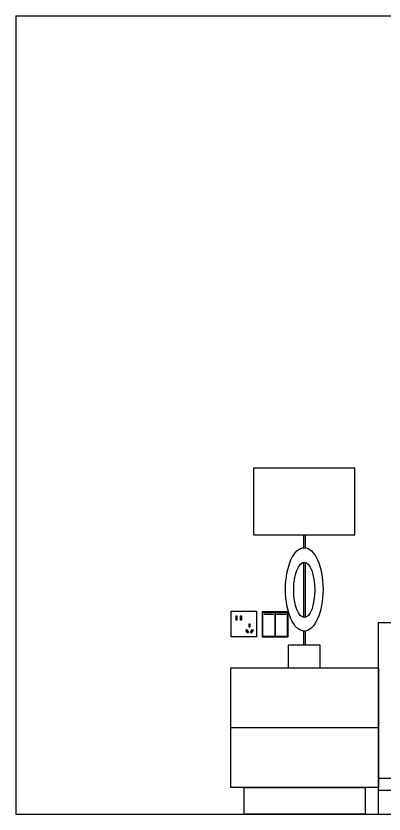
# Model space of a CAD drawing. Header units: millimetres. Extents: x -19825 to 39593, y -31971 to 32026.
# Drawn here: x -9019 to -7775, y -11357 to -8657 of the extents above; entities that cross this region are included whole.
import ezdxf

# ---------------------------------------------------------------- set-up
doc = ezdxf.new("R2010")
doc.units = ezdxf.units.MM
for name, color, linetype in [('blocks', 253, 'Continuous'), ('dim', 7, 'Continuous'), ('lighting', 6, 'Continuous'), ('strong current', 1, 'Continuous'), ('wall', 7, 'Continuous')]:
    doc.layers.add(name, color=color, linetype=linetype)

# ---------------------------------------------------------------- blocks, each defined once
blk = doc.blocks.new('A$C08310152')
at = {"ltscale": 0.4, "transparency": 33554687}
for p, q in [((466.1, 1300, 0), (86.1, 1300, 0)), ((86.1, 1300, 0), (86.1, 1050, 0)), ((466.1, 1050, 0), (466.1, 1300, 0)), ((86.1, 1050, 0), (466.1, 1050, 0)), ((273.1, 1050, 0), (273.1, 1001, 0)), ((279.1, 1050, 0), (279.1, 1001, 0)), ((273.1, 946, 0), (273.1, 739, 0)), ((279.1, 946, 0), (279.1, 739, 0)), ((555, 0), (555, 720)), ((555, 720), (2555, 720)), ((273.1, 687.9, 0), (273.1, 635, 0)), ((279.1, 687.9, 0), (279.1, 635, 0)), ((336.1, 635, 0), (216.1, 635, 0)), ((216.1, 635, 0), (216.1, 550, 0)), ((336.1, 550, 0), (336.1, 635, 0)), ((0, 100, 0), (0, 550, 0)), ((0, 550, 0), (555, 550, 0)), ((216.1, 550, 0), (336.1, 550, 0)), ((555, 550, 0), (555, 100, 0)), ((0, 325, 0), (555, 325, 0)), ((555, 135), (2555, 135)), ((555, 100, 0), (0, 100, 0)), ((50, 0, 0), (50, 100, 0)), ((50, 100, 0), (505, 100, 0)), ((505, 100, 0), (505, 0, 0)), ((555, 90), (2555, 90)), ((505, 0, 0), (50, 0, 0))]:
    blk.add_line(p, q, dxfattribs=at)
for centre, major_axis, ratio in [((276.1, 844.5, 0), (0, 156.7), 0.449561), ((276.1, 842.5, 0), (0, 103.8), 0.379064)]:
    blk.add_ellipse(centre, major_axis=major_axis, ratio=ratio, dxfattribs=at)
blk = doc.blocks.new('socket-5')
at = {"layer": 'strong current'}
blk.add_lwpolyline([(-43, 85.4, -0.414214), (-42.4, 86), (42.4, 86, -0.414214), (43, 85.4), (43, 0.6, -0.414214), (42.4, 0), (-42.4, 0, -0.414214), (-43, 0.6)], format="xyb", close=True, dxfattribs=at)
for points in [[(-26, 70), (-23, 70), (-23, 56), (-26, 56)], [(-11, 70), (-8, 70), (-8, 56), (-11, 56)], [(18, 44), (21, 44), (21, 32), (18, 32)], [(6.8, 22.1), (9.2, 23.9), (16.2, 13.9), (13.8, 12.1)], [(29.8, 23.9), (32.2, 22.1), (25.2, 12.1), (22.8, 13.9)]]:
    blk.add_lwpolyline(points, close=True, dxfattribs=at)
blk = doc.blocks.new('switch - 2 gang 2 way')
at = {"transparency": 33554687}
blk.add_lwpolyline([(-43, 85.4, -0.414214), (-42.4, 86), (42.4, 86, -0.414214), (43, 85.4), (43, 0.6, -0.414214), (42.4, 0), (-42.4, 0, -0.414214), (-43, 0.6)], format="xyb", close=True, dxfattribs=at)
for points in [[(-41.4, 84.5), (-1.3, 84.5), (-1.3, 1.6), (-41.4, 1.6)], [(1.1, 84.5), (41.2, 84.5), (41.2, 1.6), (1.1, 1.6)], [(-36.2, 78.9), (-6.5, 78.9), (-6.5, 75.8), (-36.2, 75.8)], [(6.3, 78.9), (36, 78.9), (36, 75.8), (6.3, 75.8)]]:
    blk.add_lwpolyline(points, close=True, dxfattribs=at)

msp = doc.modelspace()

# ---------------------------------------------------------------- linework, layer by layer
at = {"layer": 'dim', "transparency": 33554687}
msp.add_line((-9018.8, -11356.9), (8461.2, -11356.9), dxfattribs=at)
at = {"layer": 'wall', "transparency": 33554687}
for q in [(-4768.8, -8656.9), (-9018.8, -11356.9)]:
    msp.add_line((-9018.8, -8656.9), q, dxfattribs=at)

# ---------------------------------------------------------------- block references
at = {"layer": 'blocks', "color": 7, "transparency": 33554687, "xscale": 0.8999999999999996, "yscale": 0.8999999999999996, "zscale": 0.8999999999999996}
msp.add_blockref('A$C08310152', (-8293.3, -11356.9), dxfattribs=at)
at = {"layer": 'lighting', "lineweight": 5, "transparency": 33554687}
msp.add_blockref('switch - 2 gang 2 way', (-8143.3, -10758), dxfattribs=at)
at = {"layer": 'strong current', "transparency": 33554687}
msp.add_blockref('socket-5', (-8249.3, -10756.9), dxfattribs=at)

doc.saveas('drawing.dxf')
